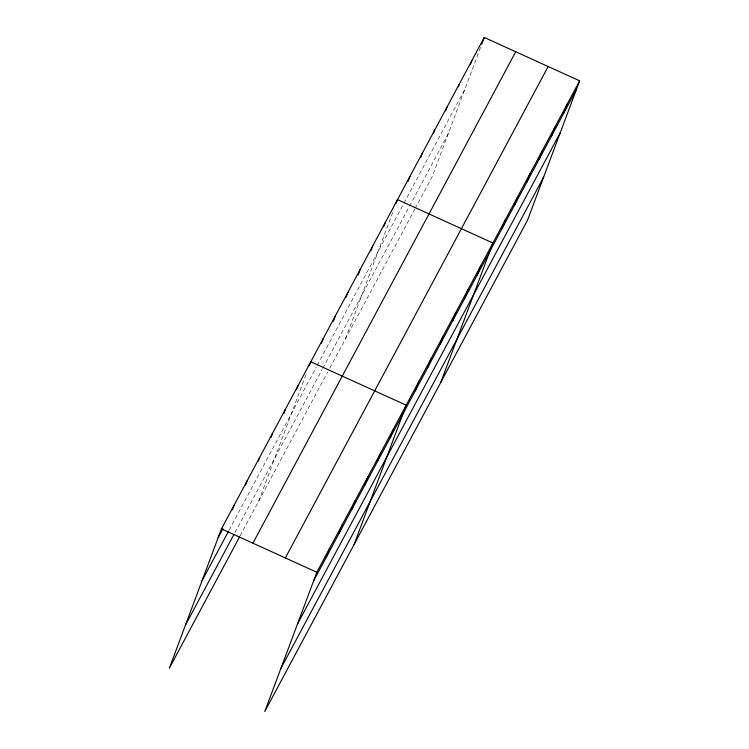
<?xml version="1.0" encoding="UTF-8"?>
<svg xmlns="http://www.w3.org/2000/svg" width="749" height="749" viewBox="0 0 749 749"><rect width="100%" height="100%" fill="white"/><g stroke="black" fill="none" stroke-linecap="round" stroke-linejoin="round"><path stroke-width="0.56" stroke-dasharray="3.75 2.81" d="M258.714 501.081L306.697 372.749M345.439 338.913L393.019 211.658M480.549 47.337L432.164 176.745L415.461 207.969M229.175 530.02L316.181 367.319M317.258 365.306L402.906 205.151M403.983 203.138L464.848 89.318M234.924 532.614L322.21 369.379M322.753 368.377L408.935 207.211M409.478 206.209L448.258 133.687M240.101 535.891L327.659 372.15M329.813 368.124L414.927 208.98"/><path stroke-width="1.12" d="M579.642 80.836L316.836 572.255L264.762 711.55L527.558 220.131L579.642 80.836L484.238 37.45L221.442 528.869L169.358 668.164L239.568 536.883M232.377 509.891L234.203 505.004M245.503 485.043L246.973 481.13M258.274 461.178L259.734 457.264M271.035 437.304L272.496 433.39M283.796 413.439L285.266 409.525M296.567 389.574L298.027 385.651M309.328 365.699L310.798 361.786L406.192 405.172L354.108 544.467M321.349 343.51L323.184 338.623M333.38 321.321L335.571 315.451M346.132 297.175L347.957 292.288M358.153 274.995L360.353 269.116M370.905 250.849L372.74 245.953M383.666 226.704L385.126 222.781M396.052 203.531L397.513 199.618L492.917 243.004L440.833 382.299M408.074 181.342L409.909 176.455M420.835 157.196L422.296 153.283M433.587 133.05L434.682 130.12M445.608 110.861L447.078 106.948M458.369 86.715L459.465 83.785M470.391 64.536L471.851 60.613M481.682 44.303L484.238 37.45M326.311 557.19L329.607 548.39M339.072 533.325L342.368 524.515M351.843 509.46L355.129 500.65M364.604 485.586L367.899 476.776M377.365 461.721L380.661 452.911M390.135 437.847L393.431 429.046M415.283 390.809L418.579 382.009M427.679 367.647L430.965 358.837M440.066 344.484L443.361 335.674M452.452 321.312L455.748 312.502M464.848 298.149L468.134 289.339M477.235 274.977L480.53 266.176M502.008 228.642L505.303 219.841M514.404 205.479L517.69 196.669M526.79 182.316L530.086 173.506M539.177 159.144L542.473 150.334M551.564 135.981L554.859 127.171M563.96 112.809L567.246 103.999M218.146 537.679L222.93 528.728M202.052 580.737L228.642 531.013M185.462 625.106L233.857 534.599M252.919 543.184L515.724 51.765M285.36 557.939L548.156 66.521M313.55 581.065L576.346 89.646M297.447 624.123L560.243 132.704M280.856 668.492L543.662 177.073M221.442 528.869L316.836 572.255"/></g></svg>
